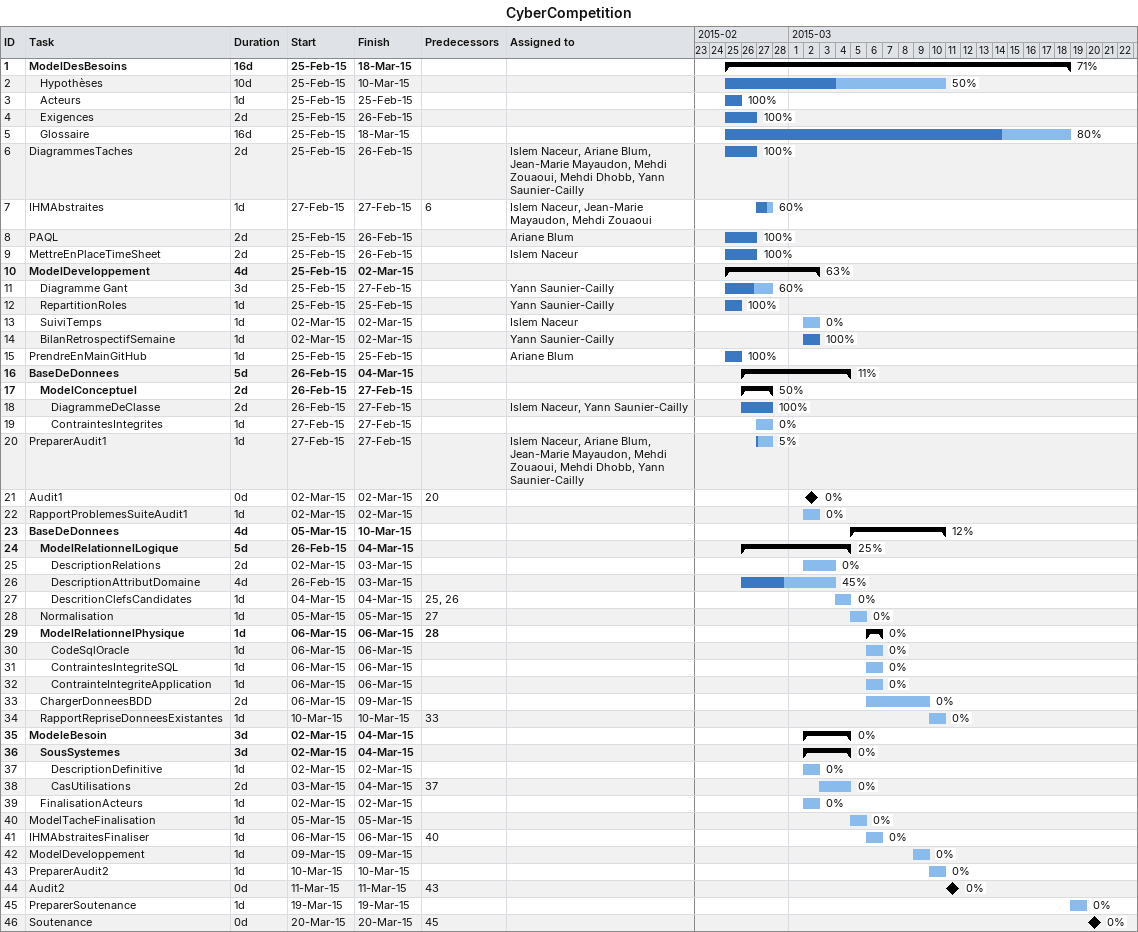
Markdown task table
CyberCompetition

| ID | Level | Task | Duration | Start | Finish | Predecessors | Resources | % complete |
|---|---|---|---|---|---|---|---|---|
| 1 | 1 | **ModelDesBesoins** | 16d | 2015-02-25 | 2015-03-18 |  |  | 71 |
| 2 | 2 | Hypothèses | 10d | 2015-02-25 | 2015-03-10 |  |  | 50 |
| 3 | 2 | Acteurs | 1d | 2015-02-25 | 2015-02-25 |  |  | 100 |
| 4 | 2 | Exigences | 2d | 2015-02-25 | 2015-02-26 |  |  | 100 |
| 5 | 2 | Glossaire | 16d | 2015-02-25 | 2015-03-18 |  |  | 80 |
| 6 | 1 | DiagrammesTaches | 2d | 2015-02-25 | 2015-02-26 |  | Islem Naceur, Ariane Blum, Jean-Marie Mayaudon, Mehdi Zouaoui, Mehdi Dhobb, Yann Saunier-Cailly | 100 |
| 7 | 1 | IHMAbstraites | 1d | 2015-02-27 | 2015-02-27 | 6 | Islem Naceur, Jean-Marie Mayaudon, Mehdi Zouaoui | 60 |
| 8 | 1 | PAQL | 2d | 2015-02-25 | 2015-02-26 |  | Ariane Blum | 100 |
| 9 | 1 | MettreEnPlaceTimeSheet | 2d | 2015-02-25 | 2015-02-26 |  | Islem Naceur | 100 |
| 10 | 1 | **ModelDeveloppement** | 4d | 2015-02-25 | 2015-03-02 |  |  | 63 |
| 11 | 2 | Diagramme Gant | 3d | 2015-02-25 | 2015-02-27 |  | Yann Saunier-Cailly | 60 |
| 12 | 2 | RepartitionRoles | 1d | 2015-02-25 | 2015-02-25 |  | Yann Saunier-Cailly | 100 |
| 13 | 2 | SuiviTemps | 1d | 2015-03-02 | 2015-03-02 |  | Islem Naceur | 0 |
| 14 | 2 | BilanRetrospectifSemaine | 1d | 2015-03-02 | 2015-03-02 |  | Yann Saunier-Cailly | 100 |
| 15 | 1 | PrendreEnMainGitHub | 1d | 2015-02-25 | 2015-02-25 |  | Ariane Blum | 100 |
| 16 | 1 | **BaseDeDonnees** | 5d | 2015-02-26 | 2015-03-04 |  |  | 11 |
| 17 | 2 | **ModelConceptuel** | 2d | 2015-02-26 | 2015-02-27 |  |  | 50 |
| 18 | 3 | DiagrammeDeClasse | 2d | 2015-02-26 | 2015-02-27 |  | Islem Naceur, Yann Saunier-Cailly | 100 |
| 19 | 3 | ContraintesIntegrites | 1d | 2015-02-27 | 2015-02-27 |  |  | 0 |
| 20 | 1 | PreparerAudit1 | 1d | 2015-02-27 | 2015-02-27 |  | Islem Naceur, Ariane Blum, Jean-Marie Mayaudon, Mehdi Zouaoui, Mehdi Dhobb, Yann Saunier-Cailly | 5 |
| 21 | 1 | Audit1 | 0d | 2015-03-02 | 2015-03-02 | 20 |  | 0 |
| 22 | 1 | RapportProblemesSuiteAudit1 | 1d | 2015-03-02 | 2015-03-02 |  |  | 0 |
| 23 | 1 | **BaseDeDonnees** | 4d | 2015-03-05 | 2015-03-10 |  |  | 12 |
| 24 | 2 | **ModelRelationnelLogique** | 5d | 2015-02-26 | 2015-03-04 |  |  | 25 |
| 25 | 3 | DescriptionRelations | 2d | 2015-03-02 | 2015-03-03 |  |  | 0 |
| 26 | 3 | DescriptionAttributDomaine | 4d | 2015-02-26 | 2015-03-03 |  |  | 45 |
| 27 | 3 | DescritionClefsCandidates | 1d | 2015-03-04 | 2015-03-04 | 25, 26 |  | 0 |
| 28 | 2 | Normalisation | 1d | 2015-03-05 | 2015-03-05 | 27 |  | 0 |
| 29 | 2 | **ModelRelationnelPhysique** | 1d | 2015-03-06 | 2015-03-06 | 28 |  | 0 |
| 30 | 3 | CodeSqlOracle | 1d | 2015-03-06 | 2015-03-06 |  |  | 0 |
| 31 | 3 | ContraintesIntegriteSQL | 1d | 2015-03-06 | 2015-03-06 |  |  | 0 |
| 32 | 3 | ContrainteIntegriteApplication | 1d | 2015-03-06 | 2015-03-06 |  |  | 0 |
| 33 | 2 | ChargerDonneesBDD | 2d | 2015-03-06 | 2015-03-09 |  |  | 0 |
| 34 | 2 | RapportRepriseDonneesExistantes | 1d | 2015-03-10 | 2015-03-10 | 33 |  | 0 |
| 35 | 1 | **ModeleBesoin** | 3d | 2015-03-02 | 2015-03-04 |  |  | 0 |
| 36 | 2 | **SousSystemes** | 3d | 2015-03-02 | 2015-03-04 |  |  | 0 |
| 37 | 3 | DescriptionDefinitive | 1d | 2015-03-02 | 2015-03-02 |  |  | 0 |
| 38 | 3 | CasUtilisations | 2d | 2015-03-03 | 2015-03-04 | 37 |  | 0 |
| 39 | 2 | FinalisationActeurs | 1d | 2015-03-02 | 2015-03-02 |  |  | 0 |
| 40 | 1 | ModelTacheFinalisation | 1d | 2015-03-05 | 2015-03-05 |  |  | 0 |
| 41 | 1 | IHMAbstraitesFinaliser | 1d | 2015-03-06 | 2015-03-06 | 40 |  | 0 |
| 42 | 1 | ModelDeveloppement | 1d | 2015-03-09 | 2015-03-09 |  |  | 0 |
| 43 | 1 | PreparerAudit2 | 1d | 2015-03-10 | 2015-03-10 |  |  | 0 |
| 44 | 1 | Audit2 | 0d | 2015-03-11 | 2015-03-11 | 43 |  | 0 |
| 45 | 1 | PreparerSoutenance | 1d | 2015-03-19 | 2015-03-19 |  |  | 0 |
| 46 | 1 | Soutenance | 0d | 2015-03-20 | 2015-03-20 | 45 |  | 0 |
